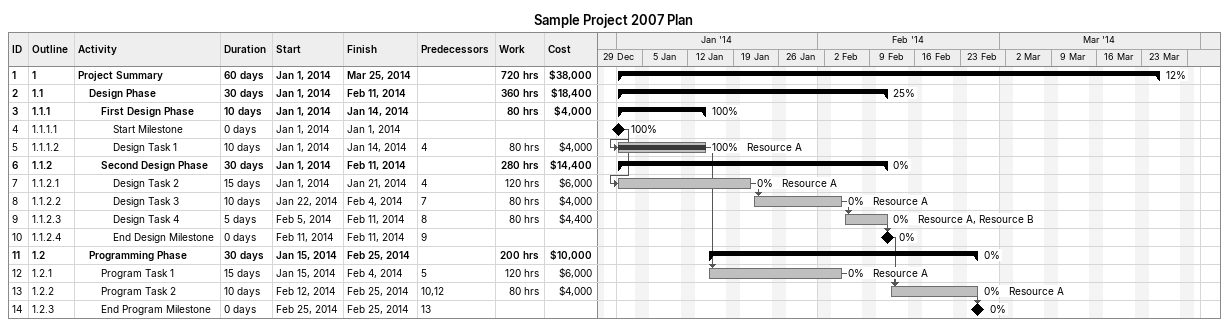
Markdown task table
Sample Project 2007 Plan

| ID | WBS | Task | Duration | Start | Finish | Predecessors | Resources | % complete | Work (h) | Cost ($) |
|---|---|---|---|---|---|---|---|---|---|---|
| 1 | 1 | **Project Summary** | 60d | 2014-01-01 | 2014-03-25 |  |  | 12 | 720 | 38000 |
| 2 | 1.1 | **Design Phase** | 30d | 2014-01-01 | 2014-02-11 |  |  | 25 | 360 | 18400 |
| 3 | 1.1.1 | **First Design Phase** | 10d | 2014-01-01 | 2014-01-14 |  |  | 100 | 80 | 4000 |
| 4 | 1.1.1.1 | Start Milestone | 0d | 2014-01-01 | 2014-01-01 |  |  | 100 |  |  |
| 5 | 1.1.1.2 | Design Task 1 | 10d | 2014-01-01 | 2014-01-14 | 4 | Resource A | 100 | 80 | 4000 |
| 6 | 1.1.2 | **Second Design Phase** | 30d | 2014-01-01 | 2014-02-11 |  |  | 0 | 280 | 14400 |
| 7 | 1.1.2.1 | Design Task 2 | 15d | 2014-01-01 | 2014-01-21 | 4 | Resource A | 0 | 120 | 6000 |
| 8 | 1.1.2.2 | Design Task 3 | 10d | 2014-01-22 | 2014-02-04 | 7 | Resource A | 0 | 80 | 4000 |
| 9 | 1.1.2.3 | Design Task 4 | 5d | 2014-02-05 | 2014-02-11 | 8 | Resource A, Resource B | 0 | 80 | 4400 |
| 10 | 1.1.2.4 | End Design Milestone | 0d | 2014-02-11 | 2014-02-11 | 9 |  | 0 |  |  |
| 11 | 1.2 | **Programming Phase** | 30d | 2014-01-15 | 2014-02-25 |  |  | 0 | 200 | 10000 |
| 12 | 1.2.1 | Program Task 1 | 15d | 2014-01-15 | 2014-02-04 | 5 | Resource A | 0 | 120 | 6000 |
| 13 | 1.2.2 | Program Task 2 | 10d | 2014-02-12 | 2014-02-25 | 10, 12 | Resource A | 0 | 80 | 4000 |
| 14 | 1.2.3 | End Program Milestone | 0d | 2014-02-25 | 2014-02-25 | 13 |  | 0 |  |  |
